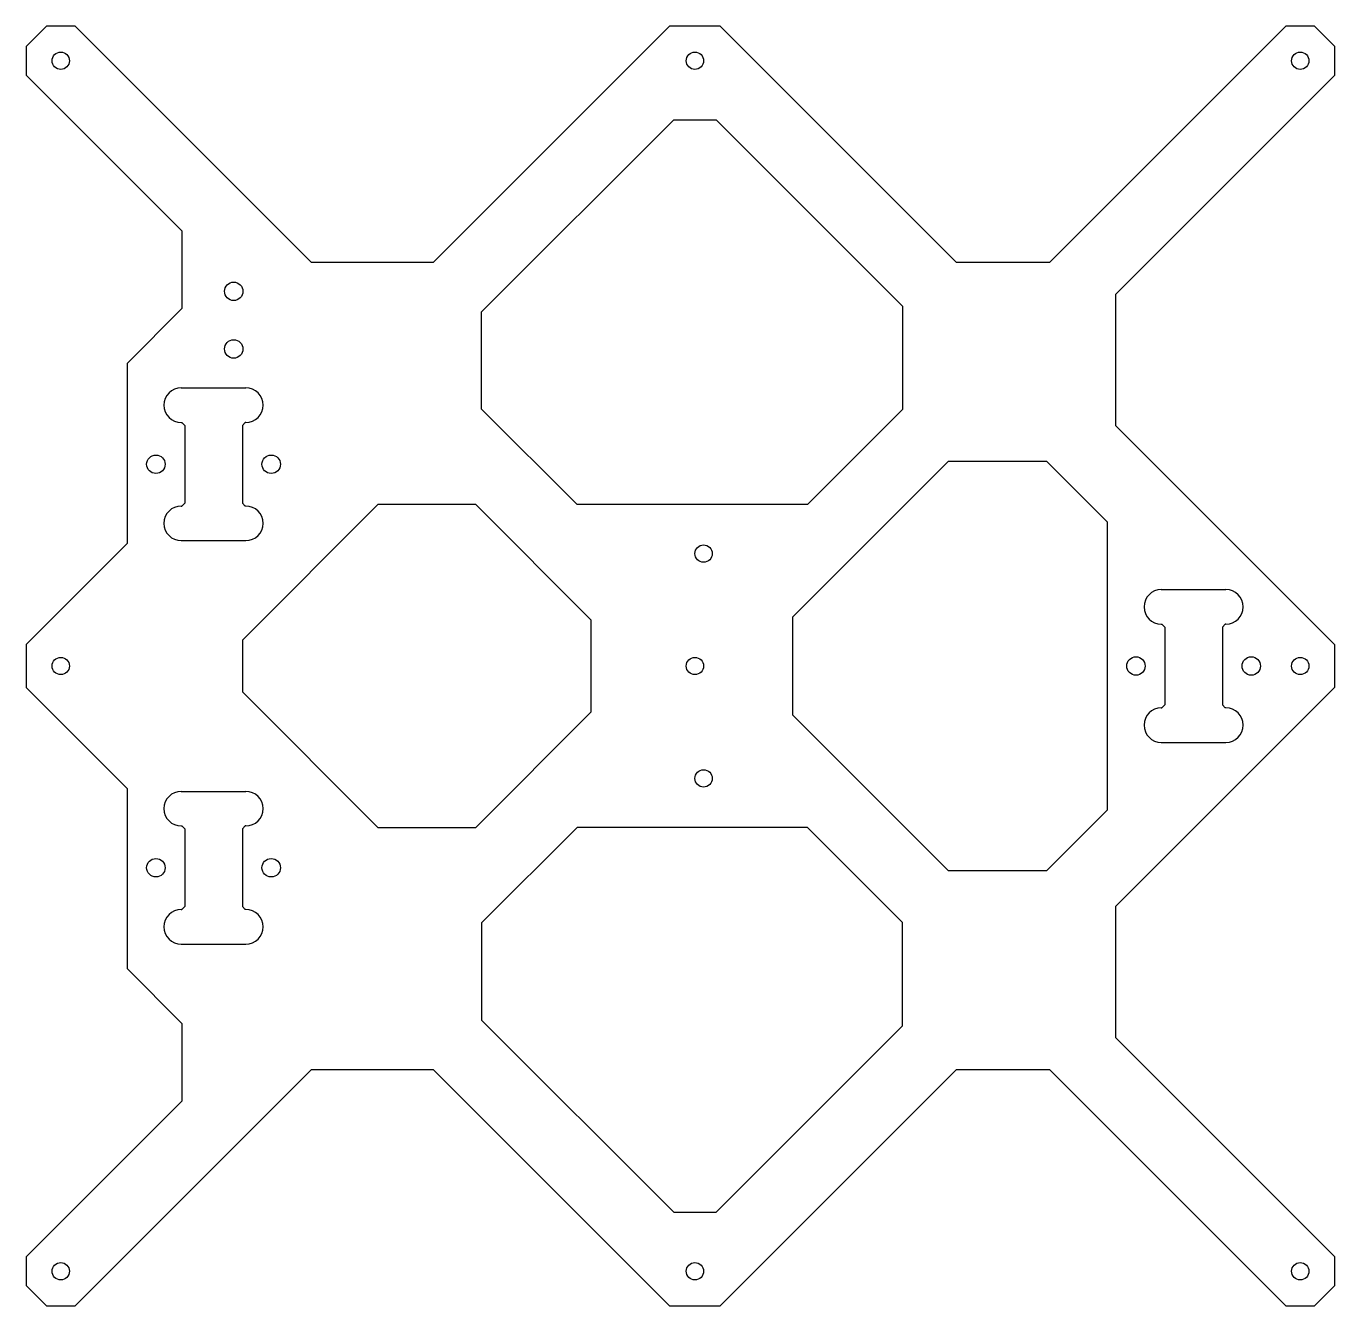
# Model space of a CAD drawing. Header units: millimetres. Extents: x -118 to 110, y -111 to 111.
import ezdxf

# ---------------------------------------------------------------- set-up
doc = ezdxf.new("R2010")
doc.units = ezdxf.units.MM
doc.layers.get('0').update_dxf_attribs({"linetype": 'CONTINUOUS'})

msp = doc.modelspace()

# ---------------------------------------------------------------- linework, layer by layer
for p, q in [((-90.6, 48.25), (-79.4, 48.25)), ((-90.6, 42.25), (-90.5, 42.25)), ((-90, 41.75), (-90.5, 42.25)), ((-90, 41.75), (-90, 28.25)), ((-80, 41.75), (-79.5, 42.25)), ((-80, 41.75), (-80, 28.25)), ((-79.4, 42.25), (-79.5, 42.25)), ((-90.6, 27.75), (-90.5, 27.75)), ((-90.5, 27.75), (-90, 28.25)), ((-79.5, 27.75), (-80, 28.25)), ((-79.4, 27.75), (-79.5, 27.75)), ((-90.6, 21.75), (-79.4, 21.75)), ((79.4, 13.25), (90.6, 13.25)), ((79.4, 7.25), (79.5, 7.25)), ((80, 6.75), (79.5, 7.25)), ((90, 6.75), (90.5, 7.25)), ((90.6, 7.25), (90.5, 7.25)), ((80, 6.75), (80, -6.75)), ((90, 6.75), (90, -6.75)), ((79.5, -7.25), (80, -6.75)), ((90.5, -7.25), (90, -6.75)), ((79.4, -7.25), (79.5, -7.25)), ((90.6, -7.25), (90.5, -7.25)), ((79.4, -13.25), (90.6, -13.25)), ((-90.6, -21.75), (-79.4, -21.75)), ((-90.6, -27.75), (-90.5, -27.75)), ((-90, -28.25), (-90.5, -27.75)), ((-90, -28.25), (-90, -41.75)), ((-80, -28.25), (-79.5, -27.75)), ((-80, -28.25), (-80, -41.75)), ((-79.4, -27.75), (-79.5, -27.75)), ((-90.6, -42.25), (-90.5, -42.25)), ((-90.5, -42.25), (-90, -41.75)), ((-79.5, -42.25), (-80, -41.75)), ((-79.4, -42.25), (-79.5, -42.25)), ((-90.6, -48.25), (-79.4, -48.25))]:
    msp.add_line(p, q)
for points in [[(109.5, 107.49), (105.99, 111), (101.01, 111), (60.01, 70), (43.9, 70), (2.9, 111), (-5.9, 111), (-46.9, 70), (-68.01, 70), (-109.01, 111), (-113.99, 111), (-117.5, 107.49), (-117.5, 102.51), (-90.5, 75.51), (-90.5, 62), (-100, 52.5), (-100, 21.24), (-117.5, 3.74), (-117.5, -3.74), (-100, -21.24), (-100, -52.5), (-90.5, -62), (-90.5, -75.51), (-117.5, -102.51), (-117.5, -107.49), (-113.99, -111), (-109.01, -111), (-68.01, -70), (-46.9, -70), (-5.9, -111), (2.9, -111), (43.9, -70), (60.01, -70), (101.01, -111), (105.99, -111), (109.5, -107.49), (109.5, -102.51), (71.5, -64.51), (71.5, -41.67), (109.5, -3.67), (109.5, 3.67), (71.5, 41.67), (71.5, 64.51), (109.5, 102.51)], [(-38.5, 44.57), (-38.5, 61.42), (-5.18, 94.73), (2.18, 94.75), (34.5, 62.43), (34.5, 44.49), (18.01, 28), (-21.93, 28)], [(59.49, -35.53), (42.51, -35.53), (15.5, -8.51), (15.5, 8.51), (42.51, 35.53), (59.49, 35.53), (70, 25.01), (70, -25.01)], [(-80, -4.5), (-56.5, -28), (-39.52, -28), (-19.5, -7.98), (-19.5, 7.98), (-39.52, 28), (-56.5, 28), (-80, 4.5)], [(18.01, -28), (-21.93, -28), (-38.5, -44.57), (-38.5, -61.42), (-5.18, -94.73), (2.18, -94.75), (34.5, -62.43), (34.5, -44.49)]]:
    msp.add_lwpolyline(points, close=True)
for centre, radius in [((-111.5, 105), 1.5), ((-1.5, 105), 1.5), ((103.5, 105), 1.5), ((-81.5, 65), 1.6), ((-81.5, 55), 1.6), ((-95, 35), 1.6), ((-75, 35), 1.6), ((0, 19.5), 1.5), ((-111.5, 0), 1.5), ((-1.5, 0), 1.5), ((75, 0), 1.6), ((95, 0), 1.6), ((103.5, 0), 1.5), ((0, -19.5), 1.5), ((-95, -35), 1.6), ((-75, -35), 1.6), ((-111.5, -105), 1.5), ((-1.5, -105), 1.5), ((103.5, -105), 1.5)]:
    msp.add_circle(centre, radius)
for centre, start, end in [((-90.6, 45.25), 90, 270), ((-79.4, 45.25), -90, 90), ((-90.6, 24.75), 90, 270), ((-79.4, 24.75), -90, 90), ((79.4, 10.25), 90, 270), ((90.6, 10.25), -90, 90), ((79.4, -10.25), 90, 270), ((90.6, -10.25), -90, 90), ((-90.6, -24.75), 90, 270), ((-79.4, -24.75), -90, 90), ((-90.6, -45.25), 90, 270), ((-79.4, -45.25), -90, 90)]:
    msp.add_arc(centre, 3, start, end)

doc.saveas('drawing.dxf')
